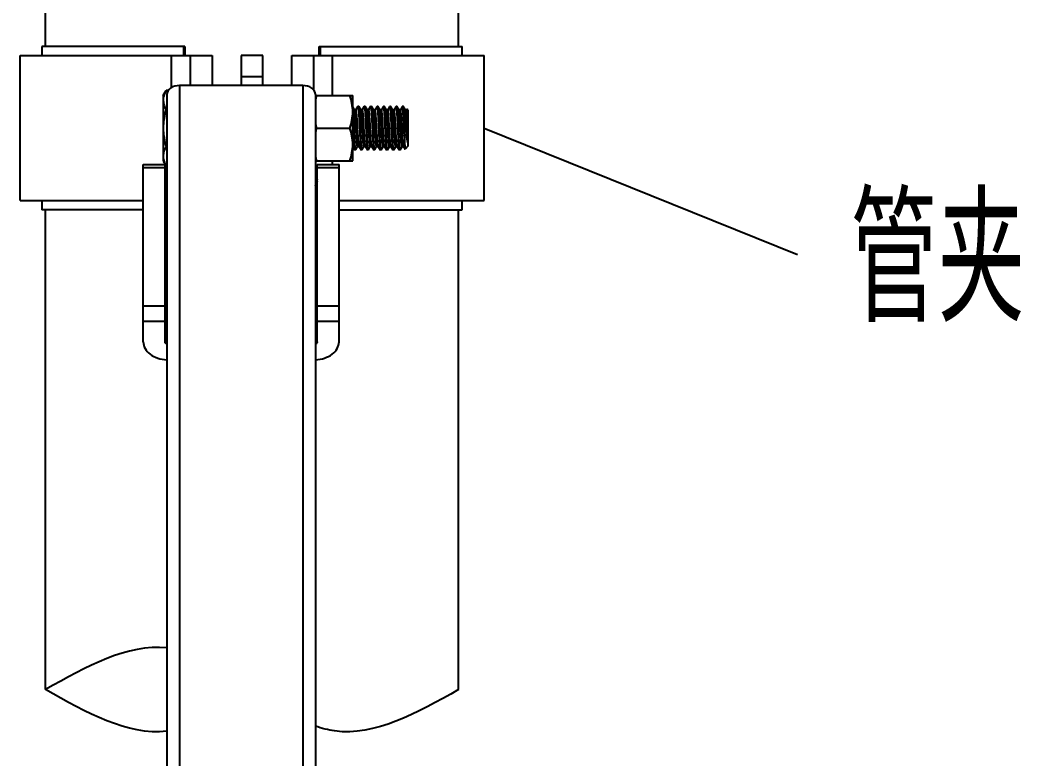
# Model space of a CAD drawing. Extents: x 27938 to 1507990, y 110129 to 923079.
# Drawn here: x 556595 to 559802, y 378799 to 381167 of the extents above; entities that cross this region are included whole.
import ezdxf

# ---------------------------------------------------------------- set-up
doc = ezdxf.new("R2010")
doc.units = 0
doc.header["$LTSCALE"] = 1000
doc.header["$MEASUREMENT"] = 0
doc.layers.add('W_DIM', color=4, linetype='Continuous')
doc.styles.get("Standard").update_dxf_attribs({"font": 'gbenor.shx', "bigfont": 'gbcbig.shx'})
doc.styles.add('wwp100', font='txt.shx', dxfattribs={"width": 0.7, "height": 400, "bigfont": 'hztxt.shx'})
doc.dimstyles.get("Standard").update_dxf_attribs({"dimtxt": 0.18, "dimasz": 0.18, "dimexe": 0.18, "dimexo": 0.0625, "dimgap": 0.09, "dimtad": 0, "dimtih": 1, "dimtoh": 1, "dimdec": 4, "dimzin": 0, "dimdsep": 46, "dimtxsty": 'Standard', "dimcen": 0.09, "dimadec": 0, "dimazin": 0, "dimtfac": 1, "dimtdec": 4, "dimtofl": 0, "dimtmove": 0, "dimatfit": 3, "dimfxl": 1, "dimtolj": 1, "dimtzin": 0, "dimarcsym": 0})

msp = doc.modelspace()

# ---------------------------------------------------------------- linework, layer by layer
at = {"linetype": 'Continuous'}
for p, q in [((556675.9, 381081.7), (556675.9, 381981.9)), ((558000.1, 381081.7), (558000.1, 381952.9)), ((556664.2, 381081.7), (556664.2, 381052.6)), ((557122.4, 381081.7), (556664.3, 381081.7)), ((557118.6, 381081.7), (557118.6, 381052.6)), ((557122.4, 381081.7), (557122.4, 381052.6)), ((557553.5, 381052.6), (557553.5, 381081.7)), ((557553.5, 381081.7), (558011.7, 381081.7)), ((557557.3, 381052.6), (557557.3, 381081.7)), ((558011.7, 381052.6), (558011.7, 381081.7)), ((556594.6, 380588), (556594.6, 381052.6)), ((556594.6, 381052.6), (557210.2, 381052.6)), ((557079.8, 380950.2), (557079.8, 381052.6)), ((557140.5, 380956.8), (557140.5, 381052.6)), ((557210.2, 381052.6), (557210.2, 380956.8)), ((557303.1, 381052.6), (557303.1, 380956.8)), ((557372.8, 381052.6), (557303.1, 381052.6)), ((557372.8, 380956.8), (557372.8, 381052.6)), ((557465.8, 380956.8), (557465.8, 381052.6)), ((557465.8, 381052.6), (558081.4, 381052.6)), ((557535.4, 381052.6), (557535.4, 380942.5)), ((557596.1, 380924.8), (557596.1, 381052.6)), ((558081.4, 380588), (558081.4, 381052.6)), ((557372.8, 380984.6), (557303.1, 380984.6)), ((557053.4, 380924.8), (557062.7, 380941)), ((557069.5, 380941), (557062.7, 380941)), ((557105.7, 380956.8), (557105.7, 377871.3)), ((557500.6, 380956.8), (557105.7, 380956.8)), ((557500.6, 380956.8), (557500.6, 377871.3)), ((557053.4, 380924.8), (557053.4, 380715.8)), ((557065, 380928.1), (557065, 377563.3)), ((557541.3, 380928.1), (557541.3, 377563.3)), ((557541.3, 380924.8), (557660.9, 380924.8)), ((557660.9, 380715.8), (557660.9, 380924.8)), ((557065, 380880.7), (557062.7, 380880.7)), ((557666.5, 380878.7), (557660.9, 380888.3)), ((557671.2, 380879), (557666.3, 380879)), ((557677.3, 380889.8), (557671.1, 380879)), ((557677.3, 380889.8), (557677.6, 380890)), ((557680.1, 380890), (557677.6, 380890)), ((557680.4, 380889.8), (557680.1, 380890)), ((557686.8, 380878.7), (557680.4, 380889.8)), ((557691.5, 380879), (557686.7, 380879)), ((557686.9, 380878.5), (557686.8, 380878.7)), ((557697.7, 380889.8), (557691.4, 380879)), ((557697.7, 380889.8), (557697.9, 380890)), ((557700.5, 380890), (557697.9, 380890)), ((557700.7, 380889.8), (557700.5, 380890)), ((557707.1, 380878.7), (557700.7, 380889.8)), ((557711.9, 380879), (557707, 380879)), ((557718, 380889.8), (557711.8, 380879)), ((557718, 380889.8), (557718.2, 380890)), ((557720.8, 380890), (557718.2, 380890)), ((557721, 380889.8), (557720.8, 380890)), ((557727.5, 380878.7), (557721, 380889.8)), ((557721.4, 380888.6), (557721, 380889.8)), ((557732.2, 380879), (557727.3, 380879)), ((557727.8, 380877.8), (557727.5, 380878.7)), ((557738.3, 380889.8), (557732.1, 380879)), ((557732.8, 380877.8), (557732.2, 380879)), ((557738.3, 380889.8), (557738.6, 380890)), ((557738.6, 380890), (557739.2, 380888.6)), ((557741.1, 380890), (557738.6, 380890)), ((557741.4, 380889.8), (557741.1, 380890)), ((557747.8, 380878.7), (557741.4, 380889.8)), ((557752.5, 380879), (557747.6, 380879)), ((557747.9, 380878.4), (557747.8, 380878.7)), ((557758.6, 380889.8), (557752.4, 380879)), ((557758.6, 380889.8), (557758.9, 380890)), ((557761.4, 380890), (557758.9, 380890)), ((557761.7, 380889.8), (557761.4, 380890)), ((557768.1, 380878.7), (557761.7, 380889.8)), ((557772.9, 380879), (557768, 380879)), ((557779, 380889.8), (557772.7, 380879)), ((557779, 380889.8), (557779.2, 380890)), ((557781.8, 380890), (557779.2, 380890)), ((557782, 380889.8), (557781.8, 380890)), ((557788.5, 380878.7), (557782, 380889.8)), ((557793.2, 380879), (557788.3, 380879)), ((557799.3, 380889.8), (557793.1, 380879)), ((557799.3, 380889.8), (557799.6, 380890)), ((557802.1, 380890), (557799.6, 380890)), ((557802.4, 380889.8), (557802.1, 380890)), ((557808.8, 380878.7), (557802.4, 380889.8)), ((557813.5, 380879), (557808.6, 380879)), ((557808.9, 380878.4), (557808.8, 380878.7)), ((557819.6, 380889.8), (557813.4, 380879)), ((557819.9, 380890), (557819.6, 380889.8)), ((557822.4, 380890), (557819.9, 380890)), ((557822.7, 380889.8), (557822.4, 380890)), ((557829.1, 380878.7), (557822.7, 380889.8)), ((557833.8, 380879), (557829, 380879)), ((557834.8, 380880.8), (557833.7, 380879)), ((557837.5, 380878.4), (557835, 380880.9)), ((557837.5, 380878.4), (557837.5, 380762.2)), ((557825.8, 380801.6), (557825.8, 380854.6)), ((557836.9, 380855), (557836.9, 380773.4)), ((557544.8, 380820.3), (557651.6, 380820.3)), ((557065, 380759.9), (557062.7, 380759.9)), ((557660.9, 380761.6), (557667.2, 380750.8)), ((557667.2, 380750.8), (557667.4, 380750.6)), ((557670, 380750.6), (557667.4, 380750.6)), ((557670.2, 380750.8), (557670, 380750.6)), ((557670.2, 380750.8), (557676.5, 380761.6)), ((557676.3, 380761.6), (557681.2, 380761.6)), ((557681.1, 380761.9), (557687.5, 380750.8)), ((557687.5, 380750.8), (557687.8, 380750.6)), ((557690.3, 380750.6), (557687.8, 380750.6)), ((557690.6, 380750.8), (557690.3, 380750.6)), ((557690.6, 380750.8), (557696.8, 380761.6)), ((557696.7, 380761.6), (557701.6, 380761.6)), ((557701.4, 380761.9), (557701.3, 380762.1)), ((557701.4, 380761.9), (557707.8, 380750.8)), ((557707.8, 380750.8), (557708.1, 380750.6)), ((557710.6, 380750.6), (557708.1, 380750.6)), ((557710.9, 380750.8), (557710.6, 380750.6)), ((557710.9, 380750.8), (557717.1, 380761.6)), ((557717, 380761.6), (557721.9, 380761.6)), ((557721.7, 380761.9), (557728.2, 380750.8)), ((557728.2, 380750.8), (557728.4, 380750.6)), ((557731, 380750.6), (557728.4, 380750.6)), ((557731.2, 380750.8), (557731, 380750.6)), ((557731.2, 380750.8), (557737.4, 380761.6)), ((557737.3, 380761.6), (557742.2, 380761.6)), ((557742.1, 380761.9), (557748.5, 380750.8)), ((557748.5, 380750.8), (557748.7, 380750.6)), ((557751.3, 380750.6), (557748.7, 380750.6)), ((557751.5, 380750.8), (557751.3, 380750.6)), ((557751.5, 380750.8), (557757.8, 380761.6)), ((557757.7, 380761.6), (557762.5, 380761.6)), ((557762.4, 380761.9), (557768.8, 380750.8)), ((557768.8, 380750.8), (557769.1, 380750.6)), ((557771.6, 380750.6), (557769.1, 380750.6)), ((557771.9, 380750.8), (557771.6, 380750.6)), ((557771.9, 380750.8), (557778.1, 380761.6)), ((557778, 380761.6), (557782.9, 380761.6)), ((557782.7, 380761.9), (557789.1, 380750.8)), ((557789.1, 380750.8), (557789.4, 380750.6)), ((557791.9, 380750.6), (557789.4, 380750.6)), ((557792.2, 380750.8), (557791.9, 380750.6)), ((557792.2, 380750.8), (557798.4, 380761.6)), ((557798.3, 380761.6), (557803.2, 380761.6)), ((557803, 380761.9), (557809.5, 380750.8)), ((557809.5, 380750.8), (557809.7, 380750.6)), ((557812.3, 380750.6), (557809.7, 380750.6)), ((557812.5, 380750.8), (557812.3, 380750.6)), ((557812.5, 380750.8), (557818.8, 380761.6)), ((557818.6, 380761.6), (557823.5, 380761.6)), ((557823.4, 380761.9), (557823.5, 380761.6)), ((557823.5, 380761.6), (557828.3, 380753.3)), ((557828.3, 380753.3), (557828.5, 380753.3)), ((557837.5, 380762.2), (557828.5, 380753.3)), ((557053.4, 380715.8), (557059.8, 380704.6)), ((557541.3, 380715.8), (557660.9, 380715.8)), ((557596.1, 380704.2), (557596.1, 380715.8)), ((556989.5, 380135.4), (556989.5, 380704.2)), ((556989.5, 380704.2), (557059.2, 380704.2)), ((556989.5, 380694), (557059.2, 380694)), ((557059.2, 380135.4), (557059.2, 380704.2)), ((557065, 380699.6), (557062.7, 380699.6)), ((557547.1, 380135.4), (557547.1, 380704.2)), ((557547.1, 380704.2), (557616.8, 380704.2)), ((557547.1, 380694), (557616.8, 380694)), ((557616.8, 380135.4), (557616.8, 380704.2)), ((557547.1, 380675.2), (557541.3, 380679.3)), ((557547.1, 380649.1), (557546.5, 380648.7)), ((556594.6, 380588), (556989.5, 380588)), ((556664.2, 380588), (556664.2, 380558.9)), ((557616.8, 380588), (558081.4, 380588)), ((558011.7, 380558.9), (558011.7, 380588)), ((556989.5, 380558.9), (556664.3, 380558.9)), ((556675.9, 379021.4), (556675.9, 380558.9)), ((557616.8, 380558.9), (558011.7, 380558.9)), ((558000.1, 379021.4), (558000.1, 380558.9)), ((557059.2, 380250.4), (556989.5, 380250.4)), ((557616.8, 380250.4), (557547.1, 380250.4)), ((557059.2, 380201.1), (556989.5, 380201.1)), ((557616.8, 380201.1), (557547.1, 380201.1))]:
    msp.add_line(p, q, dxfattribs=at)
msp.add_lwpolyline([(557541.3, 380635.9), (557544.7, 380645), (557547.1, 380649.9)], dxfattribs=at)
for centre, radius, start, end in [((557753.4, 380855), 220, 161.5104, 164.6888), ((552522.4, 380588.7), 5145.2, 2.5803, 2.9163), ((557753.4, 380890.1), 220, 195.3112, 198.4896), ((557753.4, 380750.5), 220, 161.5104, 164.6888), ((557753.4, 380785.5), 220, 195.3112, 198.4896), ((557145.9, 380747.7), 96.1, 206.641, 210.0621), ((557680.2, 380566.9), 160, 149.4462, 150.2362), ((557555.9, 380644.6), 24, 240.2296, 242.1247)]:
    msp.add_arc(centre, radius, start, end, dxfattribs=at)
for points, knots in [([(557062.7, 380941), (557061.9, 380939.7), (557059, 380934.3), (557056.6, 380928.7), (557055.4, 380924.4)], [0, 0, 0, 0, 0.257362, 1, 1, 1, 1]), ([(557105.7, 380956.8), (557095.7, 380956.8), (557077.1, 380953), (557065, 380935.9), (557065, 380928.1)], [0, 0, 0, 0, 0.559767, 1, 1, 1, 1]), ([(557541.3, 380928.1), (557541.3, 380935.9), (557529.2, 380953), (557510.6, 380956.8), (557500.6, 380956.8)], [0, 0, 0, 0, 0.440233, 1, 1, 1, 1]), ([(557055.4, 380924.4), (557055, 380923.2), (557053.9, 380918.8), (557053.4, 380914.2), (557053.4, 380910.8)], [0, 0, 0, 0, 0.253622, 1, 1, 1, 1]), ([(557053.4, 380910.8), (557053.4, 380905.7), (557055.3, 380895), (557060, 380885.4), (557062.7, 380880.7)], [0, 0, 0, 0, 0.485077, 1, 1, 1, 1]), ([(557660.9, 380872.6), (557660.9, 380881.4), (557659.1, 380899.2), (557654.4, 380916.4), (557651.6, 380924.8)], [0, 0, 0, 0, 0.498127, 1, 1, 1, 1]), ([(557651.6, 380820.3), (557654.4, 380828.8), (557659.1, 380845.9), (557660.9, 380863.7), (557660.9, 380872.6)], [0, 0, 0, 0, 0.501873, 1, 1, 1, 1]), ([(557664.9, 380820.3), (557664.3, 380833.7), (557663.4, 380852.3), (557662.1, 380874.2), (557661.4, 380882.7), (557660.9, 380886)], [0, 0, 0, 0, 0.612202, 0.845734, 1, 1, 1, 1]), ([(557676.3, 380761.6), (557676.2, 380761.6), (557675.9, 380762.1), (557675.5, 380763.4), (557675, 380766.5), (557674.4, 380771.5), (557673.8, 380778.4), (557673.2, 380786.7), (557672.6, 380796.2), (557672, 380806.6), (557671.2, 380821.2), (557670.4, 380835.5), (557669.6, 380849.3), (557669, 380858.3), (557668.4, 380865.9), (557667.8, 380871.8), (557667.2, 380875.9), (557666.9, 380878.1), (557666.5, 380878.7)], [0, 0, 0, 0, 0.003455, 0.010693, 0.037891, 0.081614, 0.140407, 0.212192, 0.294399, 0.384075, 0.47799, 0.664974, 0.751306, 0.828652, 0.894237, 0.945722, 0.98132, 1, 1, 1, 1]), ([(557681.1, 380761.9), (557680.7, 380762.5), (557680.3, 380764.7), (557679.7, 380768.8), (557679.2, 380774.7), (557678.6, 380782.3), (557678, 380791.3), (557677.1, 380805.1), (557676.4, 380819.4), (557675.5, 380834), (557674.9, 380844.4), (557674.3, 380853.9), (557673.7, 380862.2), (557673.1, 380869.1), (557672.6, 380874.1), (557672.1, 380877.2), (557671.7, 380878.5), (557671.4, 380879), (557671.2, 380879)], [0, 0, 0, 0, 0.018679, 0.054277, 0.105763, 0.171349, 0.248695, 0.335028, 0.52201, 0.615925, 0.7056, 0.787808, 0.859593, 0.918387, 0.96211, 0.989308, 0.996544, 1, 1, 1, 1]), ([(557677.6, 380890), (557677.7, 380890), (557678, 380889.4), (557678.3, 380888.5), (557678.6, 380886.8), (557679, 380883.3), (557679.6, 380877.5), (557680.2, 380869), (557680.8, 380858.5), (557681.4, 380846.6), (557682.1, 380833.7), (557682.5, 380824.8), (557682.7, 380820.3)], [0, 0, 0, 0, 0.0066, 0.021626, 0.045785, 0.07899, 0.171387, 0.295464, 0.446521, 0.618791, 0.80567, 1, 1, 1, 1]), ([(557685.2, 380820.3), (557684.8, 380828.8), (557684.3, 380841.1), (557683.4, 380856.8), (557682.9, 380867), (557682.3, 380875.6), (557681.7, 380882.3), (557681.1, 380886.7), (557680.8, 380889.1), (557680.4, 380889.8)], [0, 0, 0, 0, 0.364471, 0.530917, 0.679032, 0.803712, 0.900705, 0.96676, 1, 1, 1, 1]), ([(557696.7, 380761.6), (557696.5, 380761.6), (557696.2, 380762), (557695.8, 380763.4), (557695.3, 380766.4), (557694.8, 380771.4), (557694.2, 380778.1), (557693.6, 380786.3), (557693, 380795.7), (557692.4, 380806), (557691.6, 380820.4), (557690.6, 380837.7), (557689.6, 380854), (557688.8, 380865.1), (557688.2, 380871.2), (557687.6, 380875.5), (557687.2, 380877.8), (557686.9, 380878.5)], [0, 0, 0, 0, 0.003417, 0.010553, 0.037343, 0.080422, 0.138384, 0.209216, 0.290427, 0.379147, 0.472236, 0.658297, 0.82249, 0.888984, 0.941829, 0.979209, 1, 1, 1, 1]), ([(557701.3, 380762.1), (557701, 380762.8), (557700.6, 380765), (557700, 380769.3), (557699.4, 380775.4), (557698.6, 380786.5), (557697.6, 380802.8), (557696.6, 380820.1), (557695.8, 380834.5), (557695.2, 380844.8), (557694.6, 380854.3), (557694.1, 380862.5), (557693.5, 380869.2), (557692.9, 380874.2), (557692.4, 380877.2), (557692, 380878.5), (557691.7, 380879), (557691.5, 380879)], [0, 0, 0, 0, 0.020588, 0.057799, 0.110514, 0.176922, 0.341067, 0.527216, 0.620384, 0.709195, 0.790501, 0.861424, 0.919465, 0.962605, 0.989434, 0.996579, 1, 1, 1, 1]), ([(557697.9, 380890), (557698.1, 380890), (557698.4, 380889.4), (557698.6, 380888.5), (557698.9, 380886.8), (557699.4, 380883.3), (557699.9, 380877.5), (557700.5, 380869), (557701.1, 380858.5), (557701.8, 380846.6), (557702.4, 380833.7), (557702.8, 380824.8), (557703, 380820.3)], [0, 0, 0, 0, 0.006597, 0.021619, 0.045777, 0.07898, 0.171374, 0.295442, 0.446496, 0.618772, 0.805666, 1, 1, 1, 1]), ([(557705.5, 380820.3), (557705.2, 380828.8), (557704.6, 380841.1), (557703.8, 380856.8), (557703.2, 380867), (557702.6, 380875.6), (557702.1, 380882.3), (557701.4, 380886.7), (557701.1, 380889.1), (557700.7, 380889.8)], [0, 0, 0, 0, 0.364465, 0.530905, 0.679014, 0.8037, 0.900701, 0.966759, 1, 1, 1, 1]), ([(557717, 380761.6), (557716.9, 380761.6), (557716.6, 380762.1), (557716.2, 380763.4), (557715.6, 380766.5), (557715.1, 380771.5), (557714.5, 380778.4), (557713.9, 380786.7), (557713.3, 380796.2), (557712.7, 380806.6), (557711.9, 380821.2), (557711.1, 380835.5), (557710.3, 380849.3), (557709.7, 380858.3), (557709.1, 380865.9), (557708.5, 380871.8), (557707.9, 380875.9), (557707.5, 380878.1), (557707.1, 380878.7)], [0, 0, 0, 0, 0.003456, 0.010692, 0.037889, 0.081613, 0.140407, 0.212192, 0.2944, 0.384075, 0.47799, 0.664972, 0.751305, 0.828651, 0.894236, 0.945723, 0.981321, 1, 1, 1, 1]), ([(557721.7, 380761.9), (557721.4, 380762.5), (557721, 380764.7), (557720.4, 380768.8), (557719.8, 380774.7), (557719.2, 380782.3), (557718.6, 380791.3), (557717.8, 380805.1), (557717, 380819.4), (557716.2, 380834), (557715.6, 380844.4), (557715, 380853.9), (557714.4, 380862.2), (557713.8, 380869.1), (557713.3, 380874.1), (557712.7, 380877.2), (557712.3, 380878.5), (557712, 380879), (557711.9, 380879)], [0, 0, 0, 0, 0.01868, 0.054278, 0.105764, 0.171348, 0.248694, 0.335026, 0.52201, 0.615925, 0.705601, 0.787808, 0.859593, 0.918386, 0.962109, 0.989306, 0.996545, 1, 1, 1, 1]), ([(557718.2, 380890), (557718.4, 380890), (557718.7, 380889.4), (557718.9, 380888.5), (557719.3, 380886.8), (557719.7, 380883.3), (557720.2, 380877.5), (557720.8, 380869), (557721.5, 380858.5), (557722.1, 380846.6), (557722.7, 380833.7), (557723.1, 380824.8), (557723.3, 380820.3)], [0, 0, 0, 0, 0.006599, 0.021622, 0.045782, 0.078987, 0.171389, 0.295466, 0.446515, 0.618783, 0.80567, 1, 1, 1, 1]), ([(557725.9, 380820.3), (557725.5, 380828.1), (557724.8, 380842.9), (557723.8, 380862.8), (557722.9, 380876.6), (557722.1, 380884.7), (557721.7, 380887.5), (557721.4, 380888.6)], [0, 0, 0, 0, 0.342843, 0.645753, 0.873522, 0.950589, 1, 1, 1, 1]), ([(557737.3, 380761.6), (557737.2, 380761.6), (557736.9, 380762), (557736.5, 380763.3), (557736, 380766.2), (557735.5, 380770.9), (557734.9, 380777.3), (557734.3, 380785.2), (557733.7, 380794.2), (557733.1, 380804.1), (557732.4, 380818.1), (557731.4, 380835.2), (557730.3, 380853.7), (557729.4, 380866.6), (557728.5, 380874.1), (557728.1, 380876.8), (557727.8, 380877.8)], [0, 0, 0, 0, 0.003318, 0.010166, 0.035831, 0.077124, 0.132774, 0.200951, 0.279376, 0.365418, 0.456184, 0.639607, 0.805161, 0.930787, 0.973175, 1, 1, 1, 1]), ([(557742.1, 380761.9), (557741.7, 380762.5), (557741.4, 380764.4), (557740.8, 380768), (557740.3, 380773.4), (557739.7, 380780.2), (557739.1, 380788.2), (557738.4, 380800.8), (557737.4, 380817.4), (557736.4, 380837.2), (557735.3, 380854.8), (557734.4, 380867.2), (557733.5, 380874.3), (557733.1, 380876.9), (557732.8, 380877.8)], [0, 0, 0, 0, 0.017152, 0.049306, 0.095685, 0.154891, 0.225083, 0.30406, 0.478231, 0.655625, 0.814053, 0.933743, 0.974201, 1, 1, 1, 1]), ([(557739.2, 380888.6), (557739.5, 380887.5), (557739.9, 380884.7), (557740.7, 380876.6), (557741.6, 380862.8), (557742.6, 380842.9), (557743.3, 380828.1), (557743.7, 380820.3)], [0, 0, 0, 0, 0.049411, 0.126478, 0.354247, 0.657157, 1, 1, 1, 1]), ([(557746.2, 380820.3), (557745.8, 380828.8), (557745.2, 380841.1), (557744.4, 380856.8), (557743.8, 380867), (557743.2, 380875.6), (557742.7, 380882.3), (557742.1, 380886.7), (557741.8, 380889.1), (557741.4, 380889.8)], [0, 0, 0, 0, 0.364462, 0.530907, 0.679025, 0.803712, 0.900706, 0.96676, 1, 1, 1, 1]), ([(557757.7, 380761.6), (557757.5, 380761.6), (557757.2, 380762), (557756.8, 380763.4), (557756.3, 380766.4), (557755.7, 380771.3), (557755.2, 380778), (557754.6, 380786.1), (557754, 380795.5), (557753.4, 380805.7), (557752.6, 380820.1), (557751.6, 380837.4), (557750.7, 380853.7), (557749.8, 380864.8), (557749.2, 380871), (557748.6, 380875.3), (557748.2, 380877.7), (557747.9, 380878.4)], [0, 0, 0, 0, 0.003402, 0.010497, 0.037127, 0.079951, 0.137583, 0.208037, 0.288851, 0.377191, 0.469951, 0.655642, 0.820036, 0.88689, 0.940273, 0.978363, 1, 1, 1, 1]), ([(557762.4, 380761.9), (557762, 380762.5), (557761.7, 380764.7), (557761, 380768.8), (557760.5, 380774.7), (557759.9, 380782.3), (557759.3, 380791.3), (557758.4, 380805.1), (557757.7, 380819.4), (557756.9, 380834), (557756.3, 380844.4), (557755.7, 380853.9), (557755.1, 380862.2), (557754.5, 380869.1), (557753.9, 380874.1), (557753.4, 380877.2), (557753, 380878.5), (557752.7, 380879), (557752.5, 380879)], [0, 0, 0, 0, 0.01868, 0.054279, 0.105766, 0.17135, 0.248697, 0.335029, 0.522011, 0.615926, 0.705602, 0.78781, 0.859595, 0.918388, 0.962111, 0.989307, 0.996546, 1, 1, 1, 1]), ([(557758.9, 380890), (557759.1, 380890), (557759.4, 380889.4), (557759.6, 380888.5), (557759.9, 380886.8), (557760.4, 380883.3), (557760.9, 380877.5), (557761.5, 380869), (557762.1, 380858.5), (557762.7, 380846.6), (557763.4, 380833.7), (557763.8, 380824.8), (557764, 380820.3)], [0, 0, 0, 0, 0.0066, 0.021625, 0.045784, 0.078988, 0.171384, 0.29546, 0.446516, 0.618789, 0.80567, 1, 1, 1, 1]), ([(557766.5, 380820.3), (557766.1, 380828.8), (557765.6, 380841.1), (557764.8, 380856.8), (557764.2, 380867), (557763.6, 380875.6), (557763, 380882.3), (557762.4, 380886.7), (557762.1, 380889.1), (557761.7, 380889.8)], [0, 0, 0, 0, 0.364471, 0.530917, 0.679031, 0.803711, 0.900704, 0.96676, 1, 1, 1, 1]), ([(557778, 380761.6), (557777.8, 380761.6), (557777.5, 380762.1), (557777.1, 380763.4), (557776.6, 380766.5), (557776.1, 380771.5), (557775.5, 380778.4), (557774.9, 380786.7), (557774.3, 380796.2), (557773.7, 380806.6), (557772.8, 380821.2), (557772.1, 380835.5), (557771.2, 380849.3), (557770.6, 380858.3), (557770, 380865.9), (557769.5, 380871.8), (557768.9, 380875.9), (557768.5, 380878.1), (557768.1, 380878.7)], [0, 0, 0, 0, 0.003456, 0.010692, 0.037889, 0.081613, 0.140406, 0.212192, 0.2944, 0.384075, 0.477989, 0.664972, 0.751304, 0.828651, 0.894236, 0.945722, 0.981321, 1, 1, 1, 1]), ([(557782.7, 380761.9), (557782.3, 380762.5), (557782, 380764.7), (557781.4, 380768.8), (557780.8, 380774.7), (557780.2, 380782.3), (557779.6, 380791.3), (557778.8, 380805.1), (557778, 380819.4), (557777.2, 380834), (557776.6, 380844.4), (557776, 380853.9), (557775.4, 380862.2), (557774.8, 380869.1), (557774.2, 380874.1), (557773.7, 380877.2), (557773.3, 380878.5), (557773, 380879), (557772.9, 380879)], [0, 0, 0, 0, 0.01868, 0.054278, 0.105764, 0.171348, 0.248694, 0.335027, 0.52201, 0.615925, 0.705601, 0.787808, 0.859593, 0.918386, 0.962109, 0.989306, 0.996546, 1, 1, 1, 1]), ([(557779.2, 380890), (557779.4, 380890), (557779.7, 380889.4), (557779.9, 380888.5), (557780.2, 380886.8), (557780.7, 380883.3), (557781.2, 380877.5), (557781.8, 380869), (557782.4, 380858.5), (557783.1, 380846.6), (557783.7, 380833.7), (557784.1, 380824.8), (557784.3, 380820.3)], [0, 0, 0, 0, 0.006596, 0.021617, 0.045773, 0.078975, 0.171369, 0.295437, 0.446491, 0.618767, 0.805664, 1, 1, 1, 1]), ([(557786.9, 380820.3), (557786.5, 380828.8), (557785.9, 380841.1), (557785.1, 380856.8), (557784.5, 380867), (557783.9, 380875.6), (557783.4, 380882.3), (557782.7, 380886.7), (557782.4, 380889.1), (557782, 380889.8)], [0, 0, 0, 0, 0.364464, 0.530903, 0.679012, 0.803699, 0.9007, 0.966759, 1, 1, 1, 1]), ([(557798.3, 380761.6), (557798.2, 380761.6), (557797.9, 380762.1), (557797.5, 380763.4), (557796.9, 380766.5), (557796.4, 380771.5), (557795.8, 380778.4), (557795.2, 380786.7), (557794.6, 380796.2), (557794, 380806.6), (557793.2, 380821.2), (557792.4, 380835.5), (557791.6, 380849.3), (557791, 380858.3), (557790.4, 380865.9), (557789.8, 380871.8), (557789.2, 380875.9), (557788.8, 380878.1), (557788.5, 380878.7)], [0, 0, 0, 0, 0.003456, 0.010693, 0.037891, 0.081614, 0.140408, 0.212192, 0.2944, 0.384075, 0.47799, 0.664974, 0.751306, 0.828653, 0.894237, 0.945723, 0.981321, 1, 1, 1, 1]), ([(557803, 380761.9), (557802.7, 380762.5), (557802.3, 380764.7), (557801.7, 380768.8), (557801.1, 380774.7), (557800.5, 380782.3), (557799.9, 380791.3), (557799.1, 380805.1), (557798.3, 380819.4), (557797.5, 380834), (557796.9, 380844.4), (557796.3, 380853.9), (557795.7, 380862.2), (557795.1, 380869.1), (557794.6, 380874.1), (557794, 380877.2), (557793.6, 380878.5), (557793.3, 380879), (557793.2, 380879)], [0, 0, 0, 0, 0.018679, 0.054277, 0.105763, 0.171348, 0.248694, 0.335027, 0.52201, 0.615925, 0.7056, 0.787807, 0.859593, 0.918386, 0.96211, 0.989308, 0.996544, 1, 1, 1, 1]), ([(557799.6, 380890), (557799.7, 380890), (557800, 380889.4), (557800.2, 380888.5), (557800.6, 380886.8), (557801, 380883.3), (557801.6, 380877.5), (557802.2, 380869), (557802.8, 380858.5), (557803.4, 380846.6), (557804, 380833.7), (557804.4, 380824.8), (557804.6, 380820.3)], [0, 0, 0, 0, 0.006599, 0.021624, 0.045785, 0.078991, 0.171394, 0.295472, 0.446521, 0.618786, 0.80567, 1, 1, 1, 1]), ([(557807.2, 380820.3), (557806.8, 380828.8), (557806.2, 380841.1), (557805.4, 380856.8), (557804.8, 380867), (557804.2, 380875.6), (557803.7, 380882.3), (557803.1, 380886.7), (557802.7, 380889.1), (557802.4, 380889.8)], [0, 0, 0, 0, 0.364462, 0.530902, 0.679016, 0.803706, 0.900705, 0.96676, 1, 1, 1, 1]), ([(557818.6, 380761.6), (557818.5, 380761.6), (557818.2, 380762), (557817.8, 380763.4), (557817.3, 380766.4), (557816.7, 380771.3), (557816.1, 380777.9), (557815.6, 380786.1), (557815, 380795.4), (557814.4, 380805.6), (557813.6, 380819.9), (557812.6, 380837.2), (557811.6, 380853.5), (557810.8, 380864.6), (557810.2, 380870.8), (557809.6, 380875.3), (557809.2, 380877.6), (557808.9, 380878.4)], [0, 0, 0, 0, 0.003396, 0.010472, 0.037029, 0.079737, 0.13722, 0.207502, 0.288137, 0.376304, 0.468915, 0.654438, 0.818923, 0.885939, 0.939566, 0.977978, 1, 1, 1, 1]), ([(557823.4, 380761.9), (557823, 380762.5), (557822.6, 380764.7), (557822, 380768.8), (557821.5, 380774.7), (557820.9, 380782.3), (557820.3, 380791.3), (557819.4, 380805.1), (557818.6, 380819.4), (557817.8, 380834), (557817.2, 380844.4), (557816.6, 380853.9), (557816, 380862.2), (557815.4, 380869.1), (557814.9, 380874.1), (557814.3, 380877.2), (557813.9, 380878.5), (557813.7, 380879), (557813.5, 380879)], [0, 0, 0, 0, 0.01868, 0.054278, 0.105764, 0.171348, 0.248695, 0.335027, 0.52201, 0.615925, 0.705601, 0.787809, 0.859594, 0.918387, 0.96211, 0.989307, 0.996546, 1, 1, 1, 1]), ([(557825.8, 380801.6), (557825.6, 380806.9), (557825.1, 380817.5), (557824.4, 380833.2), (557823.7, 380848.2), (557822.9, 380861.7), (557822.3, 380871.8), (557821.8, 380878.5), (557821.4, 380882.5), (557821.1, 380885.6), (557820.7, 380887.9), (557820.4, 380889.2), (557820.1, 380890), (557819.9, 380890)], [0, 0, 0, 0, 0.178481, 0.358633, 0.531004, 0.686502, 0.81696, 0.870599, 0.915552, 0.951236, 0.977231, 0.993319, 1, 1, 1, 1]), ([(557825.8, 380854.6), (557825.6, 380859.1), (557825.1, 380867.3), (557824.5, 380876.8), (557823.9, 380882.9), (557823.6, 380886), (557823.2, 380888.2), (557822.9, 380889.4), (557822.7, 380889.8)], [0, 0, 0, 0, 0.386407, 0.692621, 0.809887, 0.900873, 0.96438, 1, 1, 1, 1]), ([(557836.9, 380773.4), (557836, 380782.7), (557835.1, 380797.9), (557834, 380818.8), (557833, 380835.7), (557832.1, 380851.2), (557831.3, 380862.7), (557830.6, 380870.1), (557830.2, 380874), (557829.7, 380876.8), (557829.4, 380878.2), (557829.1, 380878.7)], [0, 0, 0, 0, 0.266625, 0.430398, 0.595472, 0.747113, 0.871808, 0.920471, 0.958518, 0.985156, 1, 1, 1, 1]), ([(557836.9, 380855), (557836.7, 380858.3), (557836.2, 380864.2), (557835.6, 380871), (557835, 380875.1), (557834.7, 380877.1), (557834.4, 380878.3), (557834, 380879), (557833.8, 380879)], [0, 0, 0, 0, 0.414305, 0.728229, 0.842155, 0.925352, 0.97725, 1, 1, 1, 1]), ([(557834.8, 380880.8), (557834.8, 380880.9), (557834.8, 380880.9), (557834.9, 380880.9), (557835, 380880.9)], [0, 0, 0, 0, 0.579006, 1, 1, 1, 1]), ([(557835, 380880.9), (557835.1, 380880.7), (557835.2, 380880), (557835.5, 380878.6), (557835.7, 380876.3), (557835.9, 380873.3), (557836.2, 380869.6), (557836.5, 380863.4), (557836.7, 380858.5), (557836.9, 380855)], [0, 0, 0, 0, 0.026242, 0.082423, 0.168531, 0.283682, 0.426407, 0.594915, 1, 1, 1, 1]), ([(557825.8, 380854.6), (557826.7, 380847.1), (557828.5, 380831.9), (557831, 380809.8), (557833.6, 380790.2), (557835.6, 380778.3), (557836.9, 380773.4)], [0, 0, 0, 0, 0.276989, 0.559714, 0.812602, 1, 1, 1, 1]), ([(557660.9, 380768), (557660.9, 380776.9), (557659.1, 380794.7), (557654.4, 380811.8), (557651.6, 380820.3)], [0, 0, 0, 0, 0.498127, 1, 1, 1, 1]), ([(557662.3, 380820.3), (557662.7, 380811.8), (557663.3, 380799.5), (557664.1, 380783.8), (557664.7, 380773.6), (557665.3, 380765), (557665.8, 380758.3), (557666.5, 380753.9), (557666.8, 380751.5), (557667.2, 380750.8)], [0, 0, 0, 0, 0.364464, 0.530902, 0.679018, 0.803707, 0.900706, 0.966761, 1, 1, 1, 1]), ([(557670, 380750.6), (557669.8, 380750.6), (557669.5, 380751.2), (557669.3, 380752.1), (557669, 380753.8), (557668.5, 380757.3), (557668, 380763.1), (557667.4, 380771.6), (557666.8, 380782.1), (557666.1, 380794), (557665.5, 380806.9), (557665.1, 380815.8), (557664.9, 380820.3)], [0, 0, 0, 0, 0.006599, 0.021623, 0.045783, 0.078988, 0.171391, 0.295468, 0.446516, 0.618784, 0.80567, 1, 1, 1, 1]), ([(557682.7, 380820.3), (557683.1, 380811.8), (557683.6, 380799.5), (557684.5, 380783.8), (557685, 380773.6), (557685.6, 380765), (557686.2, 380758.3), (557686.8, 380753.9), (557687.1, 380751.5), (557687.5, 380750.8)], [0, 0, 0, 0, 0.364464, 0.530904, 0.679014, 0.8037, 0.900701, 0.966759, 1, 1, 1, 1]), ([(557690.3, 380750.6), (557690.1, 380750.6), (557689.8, 380751.2), (557689.6, 380752.1), (557689.3, 380753.8), (557688.8, 380757.3), (557688.3, 380763.1), (557687.7, 380771.6), (557687.1, 380782.1), (557686.5, 380794), (557685.8, 380806.9), (557685.4, 380815.8), (557685.2, 380820.3)], [0, 0, 0, 0, 0.006597, 0.021619, 0.045776, 0.078979, 0.171373, 0.295441, 0.446495, 0.61877, 0.805666, 1, 1, 1, 1]), ([(557703, 380820.3), (557703.4, 380811.8), (557704, 380799.5), (557704.8, 380783.8), (557705.4, 380773.6), (557706, 380765), (557706.5, 380758.3), (557707.1, 380753.9), (557707.4, 380751.5), (557707.8, 380750.8)], [0, 0, 0, 0, 0.364471, 0.530917, 0.679032, 0.803712, 0.900705, 0.96676, 1, 1, 1, 1]), ([(557710.6, 380750.6), (557710.5, 380750.6), (557710.2, 380751.2), (557709.9, 380752.1), (557709.6, 380753.8), (557709.2, 380757.3), (557708.6, 380763.1), (557708, 380771.6), (557707.4, 380782.1), (557706.8, 380794), (557706.2, 380806.9), (557705.8, 380815.8), (557705.5, 380820.3)], [0, 0, 0, 0, 0.0066, 0.021626, 0.045785, 0.078989, 0.171387, 0.295463, 0.44652, 0.618791, 0.80567, 1, 1, 1, 1]), ([(557723.3, 380820.3), (557723.7, 380811.8), (557724.3, 380799.5), (557725.1, 380783.8), (557725.7, 380773.6), (557726.3, 380765), (557726.8, 380758.3), (557727.4, 380753.9), (557727.8, 380751.5), (557728.2, 380750.8)], [0, 0, 0, 0, 0.364461, 0.530905, 0.679023, 0.803711, 0.900706, 0.96676, 1, 1, 1, 1]), ([(557731, 380750.6), (557730.8, 380750.6), (557730.5, 380751.2), (557730.3, 380752.1), (557729.9, 380753.8), (557729.5, 380757.3), (557729, 380763.1), (557728.4, 380771.6), (557727.7, 380782.1), (557727.1, 380794), (557726.5, 380806.9), (557726.1, 380815.8), (557725.9, 380820.3)], [0, 0, 0, 0, 0.006603, 0.021633, 0.045797, 0.079005, 0.17141, 0.29549, 0.446541, 0.6188, 0.805675, 1, 1, 1, 1]), ([(557743.7, 380820.3), (557744.1, 380811.8), (557744.6, 380799.5), (557745.4, 380783.8), (557746, 380773.6), (557746.6, 380765), (557747.1, 380758.3), (557747.8, 380753.9), (557748.1, 380751.5), (557748.5, 380750.8)], [0, 0, 0, 0, 0.364465, 0.530902, 0.679016, 0.803705, 0.900705, 0.96676, 1, 1, 1, 1]), ([(557751.3, 380750.6), (557751.1, 380750.6), (557750.8, 380751.2), (557750.6, 380752.1), (557750.3, 380753.8), (557749.8, 380757.3), (557749.3, 380763.1), (557748.7, 380771.6), (557748.1, 380782.1), (557747.4, 380794), (557746.8, 380806.9), (557746.4, 380815.8), (557746.2, 380820.3)], [0, 0, 0, 0, 0.006597, 0.021619, 0.045776, 0.07898, 0.17138, 0.295455, 0.446505, 0.618777, 0.805667, 1, 1, 1, 1]), ([(557764, 380820.3), (557764.4, 380811.8), (557764.9, 380799.5), (557765.8, 380783.8), (557766.3, 380773.6), (557766.9, 380765), (557767.5, 380758.3), (557768.1, 380753.9), (557768.4, 380751.5), (557768.8, 380750.8)], [0, 0, 0, 0, 0.364465, 0.530907, 0.679017, 0.803702, 0.900702, 0.966759, 1, 1, 1, 1]), ([(557771.6, 380750.6), (557771.5, 380750.6), (557771.2, 380751.2), (557770.9, 380752.1), (557770.6, 380753.8), (557770.2, 380757.3), (557769.6, 380763.1), (557769, 380771.6), (557768.4, 380782.1), (557767.8, 380794), (557767.2, 380806.9), (557766.7, 380815.8), (557766.5, 380820.3)], [0, 0, 0, 0, 0.006598, 0.021622, 0.04578, 0.078984, 0.171378, 0.295448, 0.446502, 0.618778, 0.805669, 1, 1, 1, 1]), ([(557784.3, 380820.3), (557784.7, 380811.8), (557785.3, 380799.5), (557786.1, 380783.8), (557786.7, 380773.6), (557787.3, 380765), (557787.8, 380758.3), (557788.4, 380753.9), (557788.8, 380751.5), (557789.1, 380750.8)], [0, 0, 0, 0, 0.364468, 0.530914, 0.67903, 0.803712, 0.900705, 0.966759, 1, 1, 1, 1]), ([(557791.9, 380750.6), (557791.8, 380750.6), (557791.5, 380751.2), (557791.3, 380752.1), (557790.9, 380753.8), (557790.5, 380757.3), (557789.9, 380763.1), (557789.3, 380771.6), (557788.7, 380782.1), (557788.1, 380794), (557787.5, 380806.9), (557787.1, 380815.8), (557786.9, 380820.3)], [0, 0, 0, 0, 0.006601, 0.021627, 0.045787, 0.078992, 0.171391, 0.295469, 0.446525, 0.618794, 0.80567, 1, 1, 1, 1]), ([(557804.6, 380820.3), (557805, 380811.8), (557805.6, 380799.5), (557806.4, 380783.8), (557807, 380773.6), (557807.6, 380765), (557808.1, 380758.3), (557808.8, 380753.9), (557809.1, 380751.5), (557809.5, 380750.8)], [0, 0, 0, 0, 0.364462, 0.530904, 0.679022, 0.80371, 0.900707, 0.966761, 1, 1, 1, 1]), ([(557812.3, 380750.6), (557812.1, 380750.6), (557811.8, 380751.2), (557811.6, 380752.1), (557811.3, 380753.8), (557810.8, 380757.3), (557810.3, 380763.1), (557809.7, 380771.6), (557809, 380782.1), (557808.4, 380794), (557807.8, 380806.9), (557807.4, 380815.8), (557807.2, 380820.3)], [0, 0, 0, 0, 0.006603, 0.021632, 0.045795, 0.079003, 0.171409, 0.295488, 0.446538, 0.618797, 0.805674, 1, 1, 1, 1]), ([(557825.8, 380801.6), (557826, 380795.4), (557826.3, 380786.5), (557826.8, 380775.2), (557827, 380768.2), (557827.4, 380762.5), (557827.6, 380758.1), (557828, 380755.2), (557828.1, 380753.7), (557828.3, 380753.3)], [0, 0, 0, 0, 0.386134, 0.553863, 0.699418, 0.819327, 0.910713, 0.971364, 1, 1, 1, 1]), ([(557062.7, 380759.9), (557060, 380755.2), (557055.3, 380745.6), (557053.4, 380734.9), (557053.4, 380729.8)], [0, 0, 0, 0, 0.514923, 1, 1, 1, 1]), ([(557651.6, 380715.8), (557654.4, 380724.2), (557659.1, 380741.4), (557660.9, 380759.2), (557660.9, 380768)], [0, 0, 0, 0, 0.501873, 1, 1, 1, 1]), ([(557053.4, 380729.8), (557053.4, 380726.4), (557053.9, 380721.8), (557055, 380717.4), (557055.4, 380716.2)], [0, 0, 0, 0, 0.746378, 1, 1, 1, 1]), ([(557055.4, 380716.2), (557055.7, 380715.3), (557056.9, 380711.3), (557058.6, 380707.4), (557060, 380704.6)], [0, 0, 0, 0, 0.245301, 1, 1, 1, 1]), ([(557547.2, 380655.8), (557546.8, 380655.3), (557545.1, 380652.8), (557543.6, 380650.3), (557542.4, 380648.3)], [0, 0, 0, 0, 0.23101, 1, 1, 1, 1]), ([(556989.5, 380135.4), (556989.5, 380128.2), (556993.9, 380112.6), (557011.3, 380094.4), (557036, 380082), (557055, 380078.6), (557065, 380078.1)], [0, 0, 0, 0, 0.210801, 0.445615, 0.71173, 1, 1, 1, 1]), ([(557064.9, 380128.3), (557064.1, 380128.7), (557061.3, 380130.1), (557059.2, 380133.2), (557059.2, 380135.4)], [0, 0, 0, 0, 0.2888, 1, 1, 1, 1]), ([(557541.3, 380078.1), (557551.2, 380078.6), (557570.3, 380082), (557595, 380094.4), (557612.3, 380112.6), (557616.8, 380128.2), (557616.8, 380135.4)], [0, 0, 0, 0, 0.28827, 0.554385, 0.789199, 1, 1, 1, 1]), ([(557547.1, 380135.4), (557547.1, 380134.7), (557546.5, 380131.5), (557543.6, 380129.3), (557541.3, 380128.3)], [0, 0, 0, 0, 0.22722, 1, 1, 1, 1]), ([(558000.1, 379021.4), (557865.4, 378946), (557709, 378858.5), (557561.6, 378897.3), (557541.3, 378904.6)], [0, 0, 0, 0, 3.604997, 4.187553, 4.187553, 4.187553, 4.187553])]:
    msp.add_open_spline(points, degree=3, knots=knots, dxfattribs=at)
for points in [[(557062.7, 380880.7), (557057.1, 380861.1), (557053.4, 380840.7), (557053.4, 380820.3)], [(557053.4, 380820.3), (557053.4, 380799.9), (557057.1, 380779.5), (557062.7, 380759.9)], [(557059.2, 380628.3), (557059.2, 380626.6), (557060, 380624.9), (557061.2, 380623.7)], [(557064.9, 380621.4), (557063.5, 380621.8), (557062.2, 380622.6), (557061.2, 380623.7)], [(557544, 380623.7), (557543, 380624.3), (557542, 380624.9), (557541.2, 380625.6)], [(557541.3, 380621.2), (557542.6, 380621.7), (557543.8, 380622.4), (557544.8, 380623.4)], [(557544.8, 380623.4), (557546.1, 380624.6), (557547.1, 380626.5), (557547.1, 380628.3)], [(557065, 379154.8), (556939.4, 379168.9), (556807.7, 379095.1), (556675.9, 379021.4)], [(557065, 378887.9), (556939.4, 378873.9), (556807.7, 378947.6), (556675.9, 379021.4)]]:
    msp.add_open_spline(points, degree=3, dxfattribs=at)

# ---------------------------------------------------------------- texts
at = {"layer": 'W_DIM', "color": 7, "style": 'wwp100', "width": 0.7}
msp.add_text('管夹', height=400, dxfattribs=at).set_placement((559255, 380199.5))

# ---------------------------------------------------------------- leaders
msp.add_leader([(558081.4, 380820.3), (559085.7, 380415.4)], dimstyle='Standard', override={"dimgap": 20, "dimtad": 0})

doc.saveas('drawing.dxf')
